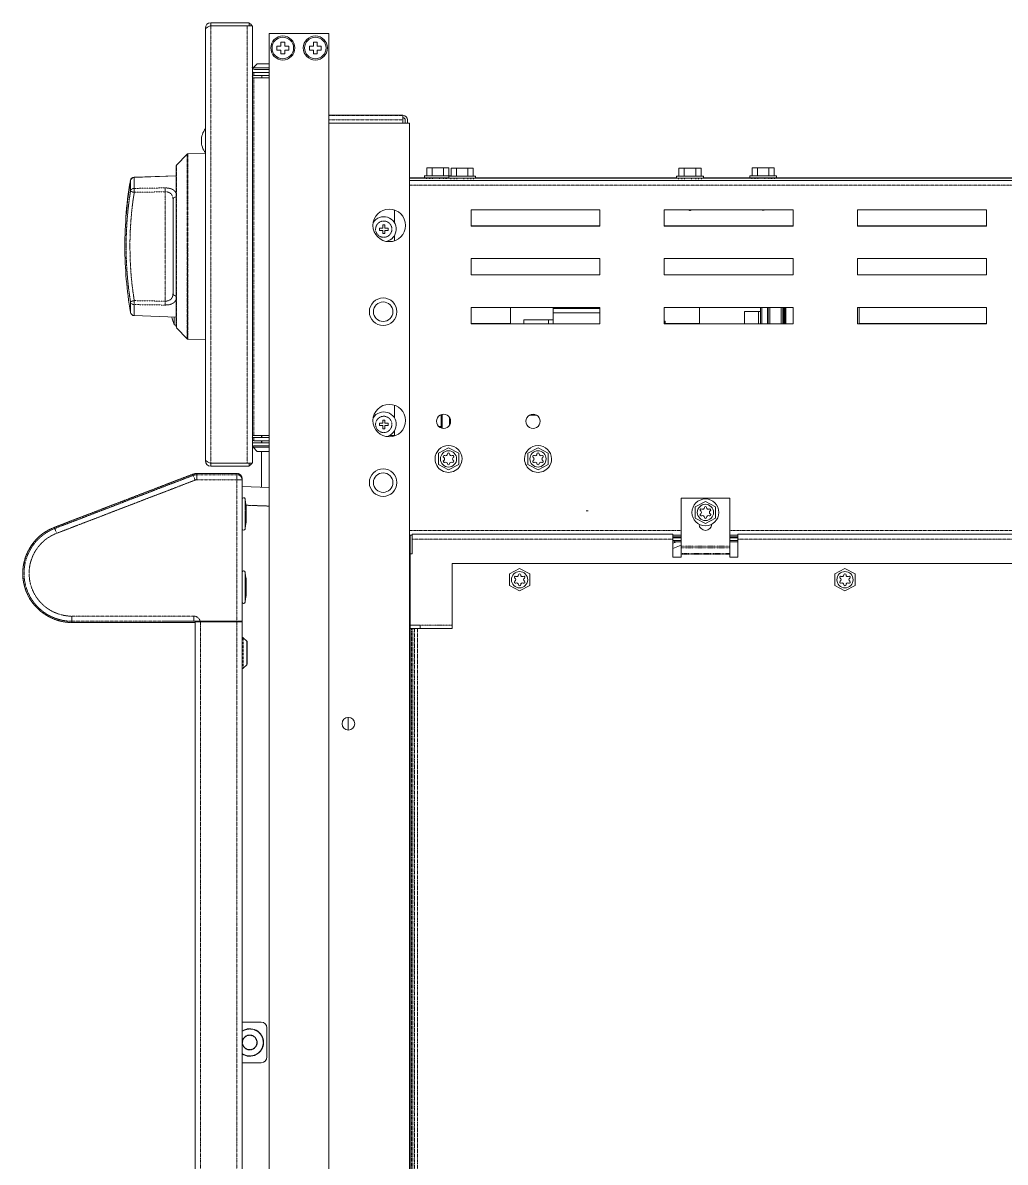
# Model space of a CAD drawing. Header units: millimetres. Extents: x 60499 to 556746, y 248297 to 497145.
# Drawn here: x 184900 to 197580, y 451519 to 466221 of the extents above; entities that cross this region are included whole.
import ezdxf

# ---------------------------------------------------------------- set-up
doc = ezdxf.new("R2010")
doc.units = ezdxf.units.MM
doc.linetypes.add('PHANTOM', pattern=[20, 10, -2, 2, -2, 2, -2])

msp = doc.modelspace()

# ---------------------------------------------------------------- linework, layer by layer
at = {"color": 7, "lineweight": 13, "ltscale": 0.014805}
for p, q in [((187823, 466221), (187325, 466221)), ((187823, 466181), (187325, 466181)), ((187823, 460540), (187325, 460540)), ((187823, 460500), (187325, 460500))]:
    msp.add_line(p, q, dxfattribs=at)
at = {"color": 7, "linetype": 'PHANTOM', "lineweight": 13, "ltscale": 0.001195}
for p, q in [((187325, 466221), (187325, 466181)), ((187325, 460500), (187325, 460540))]:
    msp.add_line(p, q, dxfattribs=at)
at = {"color": 7, "lineweight": 13, "ltscale": 0.001195}
for p, q in [((187823, 466181), (187823, 466221)), ((187823, 460500), (187823, 460540))]:
    msp.add_line(p, q, dxfattribs=at)
at = {"color": 7, "lineweight": 13, "ltscale": 0.03937}
for p, q in [((187257, 466153), (187257, 460569)), ((187863, 466181), (187863, 460541)), ((188847, 466085), (188082, 466085)), ((188082, 442435), (188082, 466085)), ((188082, 466085), (188851, 466085)), ((188851, 423585), (188851, 466085)), ((189806, 465030), (188851, 465030)), ((189892, 464928), (188851, 464928)), ((189892, 443669), (189892, 464928)), ((186881, 464374), (186881, 463335)), ((189896, 464215), (201539, 464215)), ((189896, 464186), (201539, 464186)), ((190745, 464219), (193337, 464219)), ((194603, 464219), (198148, 464219)), ((186839, 463941), (186839, 462729)), ((192349, 463808), (190686, 463808)), ((194843, 463808), (193180, 463808)), ((197337, 463808), (195674, 463808)), ((192349, 463601), (190686, 463601)), ((192349, 463601), (190686, 463601)), ((192349, 463598), (190686, 463598)), ((192349, 463598), (190686, 463598)), ((194843, 463601), (193180, 463601)), ((194843, 463601), (193180, 463601)), ((194843, 463598), (193180, 463598)), ((194843, 463598), (193180, 463598)), ((197337, 463601), (195674, 463601)), ((197337, 463601), (195674, 463601)), ((197337, 463598), (195674, 463598)), ((197337, 463598), (195674, 463598)), ((186881, 463335), (186881, 462296)), ((192349, 463178), (190686, 463178)), ((194843, 463178), (193180, 463178)), ((197337, 463178), (195674, 463178)), ((192349, 462971), (190686, 462971)), ((192349, 462971), (190686, 462971)), ((192349, 462968), (190686, 462968)), ((192349, 462968), (190686, 462968)), ((194843, 462971), (193180, 462971)), ((194843, 462971), (193180, 462971)), ((194843, 462968), (193180, 462968)), ((194843, 462968), (193180, 462968)), ((197337, 462971), (195674, 462971)), ((197337, 462971), (195674, 462971)), ((197337, 462968), (195674, 462968)), ((197337, 462968), (195674, 462968)), ((192349, 462548), (190686, 462548)), ((194843, 462548), (193180, 462548)), ((197337, 462548), (195674, 462548)), ((192349, 462338), (190686, 462338)), ((192349, 462338), (190686, 462338)), ((194843, 462338), (193180, 462338)), ((194843, 462338), (193180, 462338)), ((197337, 462338), (195674, 462338)), ((197337, 462338), (195674, 462338)), ((197337, 462342), (195696, 462342)), ((197337, 462342), (195696, 462342)), ((187097, 460398), (185308, 459711)), ((185308, 459711), (187097, 460398)), ((187731, 460324), (187731, 458499)), ((187731, 460204), (187731, 458491)), ((193291, 459622), (189925, 459622)), ((200849, 459622), (194131, 459622)), ((189900, 459372), (189900, 443667)), ((190444, 459245), (190444, 458405)), ((190444, 459245), (205861, 459245)), ((187123, 458483), (185535, 458483)), ((187123, 458491), (187123, 442059)), ((187731, 458491), (187731, 442122))]:
    msp.add_line(p, q, dxfattribs=at)
at = {"color": 7, "lineweight": 13, "ltscale": 0.00034098}
for p, q in [((187257, 466153), (187268, 466153)), ((187257, 460569), (187268, 460569))]:
    msp.add_line(p, q, dxfattribs=at)
at = {"color": 7, "lineweight": 13, "ltscale": 3.75293e-05}
msp.add_line((187323, 466181), (187325, 466181), dxfattribs=at)
at = {"color": 7, "lineweight": 13, "ltscale": 0.013955}
for p, q in [((187794, 466181), (187325, 466181)), ((187794, 460541), (187325, 460541))]:
    msp.add_line(p, q, dxfattribs=at)
at = {"color": 7, "linetype": 'PHANTOM', "lineweight": 13, "ltscale": 0.03937}
for p, q in [((187325, 466181), (187325, 460541)), ((187794, 466181), (187794, 460541)), ((187883, 465513), (187883, 460895)), ((188851, 465026), (189806, 465026)), ((188851, 464970), (189806, 464970)), ((187020, 463335), (187020, 464527)), ((187029, 463335), (187029, 464531)), ((186885, 464382), (186885, 463335)), ((186738, 464040), (186738, 463335)), ((189892, 464126), (201566, 464126)), ((186738, 463335), (186738, 462629)), ((186885, 463335), (186885, 462287)), ((187020, 462142), (187020, 463335)), ((187029, 462138), (187029, 463335)), ((187097, 460398), (185308, 459711)), ((185313, 459696), (187100, 460382)), ((185337, 459634), (187124, 460320)), ((187664, 460324), (187664, 458499)), ((189892, 459668), (193396, 459668)), ((194026, 459668), (200954, 459668)), ((193291, 459560), (189925, 459560)), ((200849, 459559), (194131, 459560)), ((187107, 458565), (185535, 458565)), ((186705, 458499), (185535, 458499)), ((185535, 458483), (187123, 458483)), ((187192, 458491), (187192, 442059)), ((187662, 458491), (187662, 442122)), ((189916, 443916), (189916, 458405)), ((189934, 443916), (189934, 458405)), ((189954, 458405), (189954, 443916)), ((189996, 458405), (189996, 443916))]:
    msp.add_line(p, q, dxfattribs=at)
at = {"color": 7, "lineweight": 13, "ltscale": 0.002045}
for p, q in [((187794, 466181), (187863, 466181)), ((187794, 460541), (187863, 460541))]:
    msp.add_line(p, q, dxfattribs=at)
at = {"color": 7, "lineweight": 13, "ltscale": 0.0015}
for p, q in [((188181, 465921), (188181, 465870)), ((188231, 465921), (188181, 465921)), ((188231, 465971), (188231, 465921)), ((188282, 465971), (188231, 465971)), ((188282, 465921), (188282, 465971)), ((188332, 465921), (188282, 465921)), ((188332, 465870), (188332, 465921)), ((188601, 465921), (188601, 465870)), ((188651, 465921), (188601, 465921)), ((188651, 465971), (188651, 465921)), ((188701, 465971), (188651, 465971)), ((188701, 465921), (188701, 465971)), ((188752, 465921), (188701, 465921)), ((188752, 465870), (188752, 465921)), ((188181, 465870), (188231, 465870)), ((188231, 465870), (188231, 465820)), ((188231, 465820), (188282, 465820)), ((188282, 465870), (188332, 465870)), ((188282, 465820), (188282, 465870)), ((188601, 465870), (188651, 465870)), ((188651, 465870), (188651, 465820)), ((188651, 465820), (188701, 465820)), ((188701, 465870), (188752, 465870)), ((188701, 465820), (188701, 465870))]:
    msp.add_line(p, q, dxfattribs=at)
at = {"color": 7, "lineweight": 13, "ltscale": 0.002227}
for p, q in [((187926, 465690), (187873, 465638)), ((187926, 460691), (187873, 460744))]:
    msp.add_line(p, q, dxfattribs=at)
at = {"color": 7, "lineweight": 13, "ltscale": 0.000362546}
msp.add_line((187873, 465625), (187873, 465638), dxfattribs=at)
at = {"color": 7, "lineweight": 13, "ltscale": 0.006224}
for p, q in [((188082, 465638), (187873, 465638)), ((188082, 460744), (187873, 460744))]:
    msp.add_line(p, q, dxfattribs=at)
at = {"color": 7, "lineweight": 13, "ltscale": 0.004649}
for p, q in [((188082, 465690), (187926, 465690)), ((188082, 460691), (187926, 460691))]:
    msp.add_line(p, q, dxfattribs=at)
at = {"color": 7, "lineweight": 13, "ltscale": 0.000604945}
for p, q in [((187863, 465513), (187883, 465513)), ((187863, 460895), (187883, 460895))]:
    msp.add_line(p, q, dxfattribs=at)
at = {"color": 7, "lineweight": 13, "ltscale": 0.0012}
for p, q in [((187883, 465580), (187883, 465539)), ((187883, 460829), (187883, 460869)), ((187731, 460273), (187731, 460313))]:
    msp.add_line(p, q, dxfattribs=at)
at = {"color": 7, "lineweight": 13, "ltscale": 0.005937}
for p, q in [((187883, 465580), (188082, 465580)), ((188082, 465539), (187883, 465539)), ((187883, 465513), (188082, 465513)), ((188082, 460895), (187883, 460895)), ((187883, 460869), (188082, 460869)), ((187883, 460829), (188082, 460829))]:
    msp.add_line(p, q, dxfattribs=at)
at = {"color": 7, "lineweight": 13, "ltscale": 0.005692}
msp.add_line((188082, 465619), (187891, 465619), dxfattribs=at)
msp.add_line((188082, 465619), (187891, 465619), dxfattribs=at)
at = {"color": 7, "lineweight": 13, "ltscale": 0.000774954}
for p, q in [((187985, 465513), (187985, 465539)), ((187985, 460895), (187985, 460869))]:
    msp.add_line(p, q, dxfattribs=at)
at = {"color": 7, "lineweight": 13, "ltscale": 0.000107713}
msp.add_line((189806, 465026), (189806, 465030), dxfattribs=at)
at = {"color": 7, "lineweight": 13, "ltscale": 0.000887533}
msp.add_line((189806, 464996), (189806, 465026), dxfattribs=at)
at = {"color": 7, "lineweight": 13, "ltscale": 0.001315}
msp.add_line((189806, 465015), (189806, 464970), dxfattribs=at)
at = {"color": 7, "lineweight": 13, "ltscale": 0.001256}
msp.add_line((189806, 464970), (189806, 464928), dxfattribs=at)
at = {"color": 7, "lineweight": 13, "ltscale": 0.001144}
for p, q in [((189836, 464967), (189836, 464928)), ((189866, 464967), (189866, 464928))]:
    msp.add_line(p, q, dxfattribs=at)
at = {"color": 7, "lineweight": 13, "ltscale": 0.005906}
for p, q in [((186885, 464382), (187020, 464527)), ((186885, 462287), (187020, 462142))]:
    msp.add_line(p, q, dxfattribs=at)
at = {"color": 7, "lineweight": 13, "ltscale": 0.00678}
for p, q in [((187029, 464531), (187257, 464535)), ((187029, 462138), (187257, 462134))]:
    msp.add_line(p, q, dxfattribs=at)
at = {"color": 7, "lineweight": 13, "ltscale": 0.002048}
for p, q in [((190183, 464348), (190114, 464348)), ((190330, 464348), (190399, 464348)), ((190497, 464344), (190429, 464344)), ((190645, 464344), (190714, 464344)), ((193437, 464344), (193368, 464344)), ((193585, 464344), (193654, 464344)), ((194382, 464348), (194313, 464348)), ((194530, 464348), (194598, 464348)), ((190330, 464247), (190399, 464247)), ((190645, 464244), (190714, 464244)), ((193585, 464244), (193654, 464244)), ((194530, 464247), (194598, 464247))]:
    msp.add_line(p, q, dxfattribs=at)
at = {"color": 7, "lineweight": 13, "ltscale": 0.002047}
for p, q in [((190114, 464348), (190182, 464348)), ((190399, 464348), (190330, 464348)), ((190429, 464344), (190497, 464344)), ((190714, 464344), (190645, 464344)), ((193368, 464344), (193437, 464344)), ((193654, 464344), (193585, 464344)), ((194313, 464348), (194382, 464348)), ((194598, 464348), (194530, 464348)), ((190114, 464247), (190182, 464247)), ((190429, 464244), (190497, 464244)), ((193368, 464244), (193437, 464244)), ((194313, 464247), (194382, 464247))]:
    msp.add_line(p, q, dxfattribs=at)
at = {"color": 7, "lineweight": 13, "ltscale": 0.003}
for p, q in [((190114, 464247), (190114, 464348)), ((190182, 464247), (190182, 464348)), ((190330, 464247), (190330, 464348)), ((190399, 464247), (190399, 464348)), ((190429, 464244), (190429, 464344)), ((190497, 464244), (190497, 464344)), ((190645, 464244), (190645, 464344)), ((190714, 464244), (190714, 464344)), ((193368, 464244), (193368, 464344)), ((193437, 464244), (193437, 464344)), ((193585, 464244), (193585, 464344)), ((193654, 464244), (193654, 464344)), ((194313, 464247), (194313, 464348)), ((194382, 464247), (194382, 464348)), ((194530, 464247), (194530, 464348)), ((194598, 464247), (194598, 464348))]:
    msp.add_line(p, q, dxfattribs=at)
at = {"color": 7, "lineweight": 13, "ltscale": 0.004405}
for p, q in [((190182, 464348), (190330, 464348)), ((190330, 464348), (190183, 464348)), ((190497, 464344), (190645, 464344)), ((190645, 464344), (190497, 464344)), ((193437, 464344), (193585, 464344)), ((193585, 464344), (193437, 464344)), ((194382, 464348), (194530, 464348)), ((194530, 464348), (194382, 464348)), ((190182, 464247), (190330, 464247)), ((190497, 464244), (190645, 464244)), ((193437, 464244), (193585, 464244)), ((194382, 464247), (194530, 464247)), ((190395, 460736), (190264, 460668)), ((190395, 460736), (190264, 460668)), ((190264, 460668), (190264, 460520)), ((190526, 460668), (190395, 460736)), ((190526, 460668), (190395, 460736)), ((190526, 460520), (190526, 460668)), ((191550, 460736), (191419, 460668)), ((191550, 460736), (191419, 460668)), ((191419, 460668), (191419, 460520)), ((191681, 460668), (191550, 460736)), ((191681, 460668), (191550, 460736)), ((191681, 460520), (191681, 460668)), ((190264, 460520), (190395, 460451)), ((190395, 460451), (190526, 460520)), ((191419, 460520), (191550, 460451)), ((191550, 460451), (191681, 460520)), ((193711, 460046), (193580, 459977)), ((193842, 459977), (193711, 460046)), ((193580, 459977), (193580, 459829)), ((193842, 459829), (193842, 459977)), ((193580, 459829), (193711, 459760)), ((193711, 459760), (193842, 459829)), ((191312, 459178), (191181, 459109)), ((191443, 459109), (191312, 459178)), ((195512, 459178), (195381, 459109)), ((195643, 459109), (195512, 459178)), ((191181, 459109), (191181, 458961)), ((191443, 458961), (191443, 459109)), ((195381, 459109), (195381, 458961)), ((195643, 458961), (195643, 459109)), ((191181, 458961), (191312, 458892)), ((191312, 458892), (191443, 458961)), ((195381, 458961), (195512, 458892)), ((195512, 458892), (195643, 458961))]:
    msp.add_line(p, q, dxfattribs=at)
at = {"color": 7, "linetype": 'PHANTOM', "lineweight": 13, "ltscale": 0.004038}
msp.add_line((186291, 464185), (186291, 464049), dxfattribs=at)
at = {"color": 7, "lineweight": 13, "ltscale": 0.016161}
msp.add_line((186881, 464248), (186339, 464229), dxfattribs=at)
at = {"color": 7, "lineweight": 13, "ltscale": 0.016158}
for p, q in [((186881, 464246), (186339, 464227)), ((186339, 462443), (186881, 462424))]:
    msp.add_line(p, q, dxfattribs=at)
at = {"color": 7, "linetype": 'PHANTOM', "lineweight": 13, "ltscale": 1.32163e-06}
msp.add_line((186339, 464227), (186339, 464227), dxfattribs=at)
at = {"color": 7, "linetype": 'PHANTOM', "lineweight": 13, "ltscale": 0.004237}
msp.add_line((186339, 464084), (186339, 464227), dxfattribs=at)
at = {"color": 7, "lineweight": 13, "ltscale": 2.41497e-05}
msp.add_line((189892, 464186), (189893, 464186), dxfattribs=at)
at = {"color": 7, "linetype": 'PHANTOM', "lineweight": 13, "ltscale": 0.000104168}
msp.add_line((189892, 464186), (189896, 464186), dxfattribs=at)
at = {"color": 7, "lineweight": 13, "ltscale": 0.006338}
msp.add_line((189896, 464219), (190109, 464219), dxfattribs=at)
at = {"color": 7, "lineweight": 13, "ltscale": 0.000762579}
for p, q in [((190083, 464221), (190083, 464247)), ((194282, 464221), (194282, 464247)), ((194629, 464221), (194629, 464247))]:
    msp.add_line(p, q, dxfattribs=at)
at = {"color": 7, "lineweight": 13, "ltscale": 0.000374982}
for p, q in [((190109, 464221), (190109, 464209)), ((190151, 464221), (190151, 464209)), ((190152, 464221), (190152, 464209)), ((190188, 464209), (190188, 464221)), ((190361, 464221), (190361, 464209)), ((190367, 464209), (190367, 464221)), ((190424, 464218), (190424, 464205)), ((190466, 464218), (190466, 464205)), ((190467, 464218), (190467, 464205)), ((190503, 464205), (190503, 464218)), ((190682, 464205), (190682, 464218)), ((190719, 464218), (190719, 464205)), ((193363, 464218), (193363, 464205)), ((193405, 464218), (193405, 464205)), ((193406, 464218), (193406, 464205)), ((193442, 464205), (193442, 464218)), ((193621, 464205), (193621, 464218)), ((193659, 464218), (193659, 464205)), ((194308, 464221), (194308, 464209)), ((194350, 464221), (194350, 464209)), ((194351, 464221), (194351, 464209)), ((194387, 464209), (194387, 464221)), ((194560, 464221), (194560, 464209)), ((194566, 464209), (194566, 464221)), ((194603, 464221), (194603, 464209))]:
    msp.add_line(p, q, dxfattribs=at)
at = {"color": 7, "lineweight": 13, "ltscale": 0.005125}
msp.add_line((190256, 464247), (190429, 464247), dxfattribs=at)
at = {"color": 7, "lineweight": 13, "ltscale": 0.000375042}
for p, q in [((190277, 464209), (190277, 464221)), ((190331, 464221), (190331, 464209)), ((190592, 464205), (190592, 464218)), ((190646, 464218), (190646, 464205)), ((193532, 464205), (193532, 464218)), ((193586, 464218), (193586, 464205)), ((194477, 464209), (194477, 464221)), ((194530, 464221), (194530, 464209))]:
    msp.add_line(p, q, dxfattribs=at)
at = {"color": 7, "lineweight": 13, "ltscale": 0.000762519}
for p, q in [((190398, 464218), (190398, 464244)), ((190745, 464218), (190745, 464244)), ((193337, 464218), (193337, 464244)), ((193685, 464218), (193685, 464244))]:
    msp.add_line(p, q, dxfattribs=at)
at = {"color": 7, "lineweight": 13, "ltscale": 0.000874197}
msp.add_line((190429, 464247), (190399, 464247), dxfattribs=at)
at = {"color": 7, "lineweight": 13, "ltscale": 0.005176}
for p, q in [((190571, 464244), (190745, 464244)), ((193511, 464244), (193685, 464244)), ((194456, 464247), (194629, 464247))]:
    msp.add_line(p, q, dxfattribs=at)
at = {"color": 7, "lineweight": 13, "ltscale": 0.000925019}
for p, q in [((190745, 464244), (190714, 464244)), ((193685, 464244), (193654, 464244)), ((194629, 464247), (194598, 464247))]:
    msp.add_line(p, q, dxfattribs=at)
at = {"color": 7, "lineweight": 13, "ltscale": 0.01855}
msp.add_line((193685, 464219), (194308, 464219), dxfattribs=at)
at = {"color": 7, "linetype": 'PHANTOM', "lineweight": 13, "ltscale": 0.011884}
for p, q in [((186339, 464084), (186738, 464091)), ((186738, 462579), (186339, 462585))]:
    msp.add_line(p, q, dxfattribs=at)
at = {"color": 7, "linetype": 'PHANTOM', "lineweight": 13, "ltscale": 0.00151}
msp.add_line((186339, 464084), (186339, 464034), dxfattribs=at)
at = {"color": 7, "linetype": 'PHANTOM', "lineweight": 13, "ltscale": 0.011883}
for p, q in [((186339, 464034), (186738, 464040)), ((186738, 462629), (186339, 462636))]:
    msp.add_line(p, q, dxfattribs=at)
at = {"color": 7, "lineweight": 13, "ltscale": 7.49406e-05}
msp.add_line((186233, 463711), (186230, 463711), dxfattribs=at)
at = {"color": 7, "lineweight": 13, "ltscale": 0.004879}
for p, q in [((189696, 463643), (189696, 463806)), ((189696, 461123), (189696, 461287))]:
    msp.add_line(p, q, dxfattribs=at)
at = {"color": 7, "lineweight": 13, "ltscale": 0.00625}
for p, q in [((190686, 463808), (190686, 463598)), ((192349, 463808), (192349, 463598)), ((193180, 463808), (193180, 463598)), ((194843, 463808), (194843, 463598)), ((195674, 463808), (195674, 463598)), ((197337, 463808), (197337, 463598)), ((190686, 463178), (190686, 462968)), ((192349, 463178), (192349, 462968)), ((193180, 463178), (193180, 462968)), ((194843, 463178), (194843, 462968)), ((195674, 463178), (195674, 462968)), ((197337, 463178), (197337, 462968)), ((190686, 462548), (190686, 462338)), ((191194, 462338), (191194, 462548)), ((192349, 462548), (192349, 462338)), ((193180, 462548), (193180, 462338)), ((193635, 462338), (193635, 462548)), ((194423, 462548), (194423, 462338)), ((194510, 462548), (194510, 462338)), ((194541, 462548), (194541, 462338)), ((194708, 462548), (194708, 462338)), ((194738, 462548), (194738, 462338)), ((194843, 462548), (194843, 462338)), ((195674, 462548), (195674, 462338)), ((195696, 462338), (195696, 462548)), ((197337, 462548), (197337, 462338))]:
    msp.add_line(p, q, dxfattribs=at)
at = {"color": 7, "lineweight": 13, "ltscale": 0.000874977}
for p, q in [((189505, 463573), (189505, 463543)), ((189614, 463543), (189614, 463573))]:
    msp.add_line(p, q, dxfattribs=at)
at = {"color": 7, "lineweight": 13, "ltscale": 0.001187}
for p, q in [((189545, 463573), (189505, 463573)), ((189505, 463543), (189545, 463543)), ((189545, 463543), (189545, 463504)), ((189574, 463504), (189574, 463543)), ((189545, 461093), (189545, 461053)), ((189574, 461053), (189574, 461093)), ((189545, 461053), (189505, 461053)), ((189505, 461024), (189545, 461024)), ((189545, 461024), (189545, 460984)), ((189574, 460984), (189574, 461024))]:
    msp.add_line(p, q, dxfattribs=at)
at = {"color": 7, "lineweight": 13, "ltscale": 0.001188}
for p, q in [((189545, 463613), (189545, 463573)), ((189574, 463573), (189574, 463613)), ((189614, 463573), (189574, 463573)), ((189574, 463543), (189614, 463543)), ((189614, 461053), (189574, 461053)), ((189574, 461024), (189614, 461024))]:
    msp.add_line(p, q, dxfattribs=at)
at = {"color": 7, "lineweight": 13, "ltscale": 0.000875037}
for p, q in [((189574, 463613), (189545, 463613)), ((189545, 463504), (189574, 463504)), ((189574, 461093), (189545, 461093)), ((189505, 461053), (189505, 461024)), ((189545, 460984), (189574, 460984)), ((189614, 461024), (189614, 461053))]:
    msp.add_line(p, q, dxfattribs=at)
at = {"color": 7, "lineweight": 13, "ltscale": 0.001963}
msp.add_line((189696, 463408), (189696, 463474), dxfattribs=at)
at = {"color": 7, "linetype": 'PHANTOM', "lineweight": 13, "ltscale": 0.00404}
msp.add_line((186291, 462620), (186291, 462485), dxfattribs=at)
at = {"color": 7, "linetype": 'PHANTOM', "lineweight": 13, "ltscale": 0.004238}
msp.add_line((186339, 462443), (186339, 462585), dxfattribs=at)
at = {"color": 7, "lineweight": 13, "ltscale": 0.00044635}
msp.add_line((191746, 462533), (191746, 462548), dxfattribs=at)
at = {"color": 7, "linetype": 'PHANTOM', "lineweight": 13, "ltscale": 0.00625}
for p, q in [((194438, 462548), (194438, 462338)), ((194520, 462548), (194520, 462338)), ((194687, 462548), (194687, 462338)), ((194719, 462548), (194719, 462338)), ((194727, 462548), (194727, 462338)), ((194748, 462548), (194748, 462338))]:
    msp.add_line(p, q, dxfattribs=at)
at = {"color": 7, "linetype": 'PHANTOM', "lineweight": 13, "ltscale": 0.002852}
msp.add_line((186855, 462329), (186855, 462425), dxfattribs=at)
at = {"color": 7, "linetype": 'PHANTOM', "lineweight": 13, "ltscale": 0.003259}
msp.add_line((186879, 462314), (186879, 462424), dxfattribs=at)
at = {"color": 7, "lineweight": 13, "ltscale": 0.001529}
for p, q in [((191369, 462338), (191369, 462389)), ((191684, 462338), (191684, 462389))]:
    msp.add_line(p, q, dxfattribs=at)
at = {"color": 7, "lineweight": 13, "ltscale": 0.009375}
msp.add_line((191684, 462389), (191369, 462389), dxfattribs=at)
at = {"color": 7, "lineweight": 13, "ltscale": 0.001848}
msp.add_line((191746, 462389), (191684, 462389), dxfattribs=at)
at = {"color": 7, "lineweight": 13, "ltscale": 0.001575}
msp.add_line((191746, 462480), (191746, 462533), dxfattribs=at)
at = {"color": 7, "lineweight": 13, "ltscale": 0.017951}
for p, q in [((192349, 462533), (191746, 462533)), ((192349, 462480), (191746, 462480))]:
    msp.add_line(p, q, dxfattribs=at)
at = {"color": 7, "lineweight": 13, "ltscale": 0.004229}
msp.add_line((191746, 462338), (191746, 462480), dxfattribs=at)
at = {"color": 7, "lineweight": 13, "ltscale": 0.005438}
msp.add_line((194397, 462496), (194214, 462496), dxfattribs=at)
at = {"color": 7, "lineweight": 13, "ltscale": 0.004716}
for p, q in [((194214, 462338), (194214, 462496)), ((194397, 462338), (194397, 462496))]:
    msp.add_line(p, q, dxfattribs=at)
at = {"color": 7, "lineweight": 13, "ltscale": 0.000767745}
msp.add_line((194423, 462496), (194397, 462496), dxfattribs=at)
at = {"color": 7, "lineweight": 13, "ltscale": 7.50324e-05}
msp.add_line((186879, 462314), (186881, 462314), dxfattribs=at)
at = {"color": 7, "lineweight": 13, "ltscale": 0.015116}
msp.add_line((191194, 462342), (190686, 462342), dxfattribs=at)
msp.add_line((191194, 462342), (190686, 462342), dxfattribs=at)
at = {"color": 7, "lineweight": 13, "ltscale": 0.000299048}
msp.add_line((193180, 462372), (193190, 462372), dxfattribs=at)
at = {"color": 7, "lineweight": 13, "ltscale": 0.001029}
msp.add_line((193190, 462338), (193190, 462372), dxfattribs=at)
at = {"color": 7, "lineweight": 13, "ltscale": 0.01325}
msp.add_line((193635, 462342), (193190, 462342), dxfattribs=at)
msp.add_line((193635, 462342), (193190, 462342), dxfattribs=at)
at = {"color": 7, "lineweight": 13, "ltscale": 0.00462}
msp.add_line((190302, 461166), (190302, 461011), dxfattribs=at)
at = {"color": 7, "lineweight": 13, "ltscale": 0.004595}
msp.add_line((190302, 461166), (190302, 461011), dxfattribs=at)
at = {"color": 7, "lineweight": 13, "ltscale": 0.005338}
msp.add_line((190313, 461169), (190313, 460989), dxfattribs=at)
at = {"color": 7, "lineweight": 13, "ltscale": 0.002897}
msp.add_line((190409, 461128), (190409, 461030), dxfattribs=at)
msp.add_line((190409, 461128), (190409, 461030), dxfattribs=at)
at = {"color": 7, "linetype": 'PHANTOM', "lineweight": 13, "ltscale": 0.002747}
msp.add_line((191440, 461158), (191532, 461158), dxfattribs=at)
at = {"color": 7, "lineweight": 13, "ltscale": 0.001762}
msp.add_line((189696, 460895), (189696, 460954), dxfattribs=at)
at = {"color": 7, "lineweight": 13, "ltscale": 0.000511103}
msp.add_line((190298, 460994), (190302, 461011), dxfattribs=at)
at = {"color": 7, "lineweight": 13, "ltscale": 0.005917}
for p, q in [((188082, 460802), (187884, 460802)), ((188082, 460762), (187884, 460762))]:
    msp.add_line(p, q, dxfattribs=at)
at = {"color": 7, "lineweight": 13, "ltscale": 0.000775014}
msp.add_line((187980, 460869), (187980, 460895), dxfattribs=at)
at = {"color": 7, "lineweight": 13, "ltscale": 0.000804571}
msp.add_line((187980, 460802), (187980, 460829), dxfattribs=at)
at = {"color": 7, "lineweight": 13, "ltscale": 0.000804991}
msp.add_line((187985, 460829), (187985, 460802), dxfattribs=at)
at = {"color": 7, "lineweight": 13, "ltscale": 0.00192}
msp.add_line((189696, 460895), (189632, 460895), dxfattribs=at)
at = {"color": 7, "lineweight": 13, "ltscale": 0.000444127}
msp.add_line((187873, 460759), (187873, 460744), dxfattribs=at)
at = {"color": 7, "lineweight": 13, "ltscale": 0.013753}
msp.add_line((187980, 460229), (187980, 460691), dxfattribs=at)
at = {"color": 7, "linetype": 'PHANTOM', "lineweight": 13, "ltscale": 0.000484621}
for p, q in [((187097, 460398), (187100, 460382)), ((187145, 460406), (187148, 460390))]:
    msp.add_line(p, q, dxfattribs=at)
at = {"color": 7, "linetype": 'PHANTOM', "lineweight": 13, "ltscale": 0.001975}
for p, q in [((187100, 460382), (187124, 460320)), ((187148, 460390), (187148, 460324)), ((187664, 460324), (187664, 460390)), ((187731, 460324), (187664, 460324)), ((185313, 459696), (185337, 459634)), ((185535, 458499), (185535, 458565)), ((187107, 458499), (187107, 458565))]:
    msp.add_line(p, q, dxfattribs=at)
at = {"color": 7, "lineweight": 13, "ltscale": 0.015453}
for p, q in [((187664, 460407), (187145, 460407)), ((187145, 460407), (187664, 460407))]:
    msp.add_line(p, q, dxfattribs=at)
at = {"color": 7, "linetype": 'PHANTOM', "lineweight": 13, "ltscale": 0.015453}
msp.add_line((187664, 460406), (187145, 460406), dxfattribs=at)
at = {"color": 7, "linetype": 'PHANTOM', "lineweight": 13, "ltscale": 0.015365}
for p, q in [((187148, 460390), (187664, 460390)), ((187148, 460324), (187664, 460324))]:
    msp.add_line(p, q, dxfattribs=at)
at = {"color": 7, "linetype": 'PHANTOM', "lineweight": 13, "ltscale": 0.000476507}
for p, q in [((187664, 460406), (187664, 460390)), ((185535, 458499), (185535, 458483))]:
    msp.add_line(p, q, dxfattribs=at)
at = {"color": 7, "lineweight": 13, "ltscale": 0.000476567}
msp.add_line((187731, 460340), (187731, 460324), dxfattribs=at)
at = {"color": 7, "lineweight": 13, "ltscale": 0.010481}
msp.add_line((187731, 460238), (188082, 460225), dxfattribs=at)
at = {"color": 7, "lineweight": 13, "ltscale": 0.01134}
for p, q in [((187731, 460074), (187731, 459693)), ((187731, 459129), (187731, 458748))]:
    msp.add_line(p, q, dxfattribs=at)
at = {"color": 7, "linetype": 'PHANTOM', "lineweight": 13, "ltscale": 0.011557}
for p, q in [((187769, 460077), (187769, 459689)), ((187769, 459133), (187769, 458744))]:
    msp.add_line(p, q, dxfattribs=at)
at = {"color": 7, "lineweight": 13, "ltscale": 0.000135103}
for p, q in [((187769, 460077), (187770, 460073)), ((187769, 458744), (187770, 458749))]:
    msp.add_line(p, q, dxfattribs=at)
at = {"color": 7, "linetype": 'PHANTOM', "lineweight": 13, "ltscale": 0.005646}
for p, q in [((187770, 460073), (187770, 459883)), ((187770, 459883), (187770, 459694)), ((187770, 459128), (187770, 458939)), ((187770, 458939), (187770, 458749))]:
    msp.add_line(p, q, dxfattribs=at)
at = {"color": 7, "lineweight": 13, "ltscale": 0.018535}
for p, q in [((193396, 460089), (193396, 459467)), ((194026, 460089), (194026, 459467))]:
    msp.add_line(p, q, dxfattribs=at)
at = {"color": 7, "lineweight": 13, "ltscale": 0.01875}
msp.add_line((193396, 460089), (194026, 460089), dxfattribs=at)
at = {"color": 7, "linetype": 'PHANTOM', "lineweight": 13, "ltscale": 0.008987}
msp.add_line((187781, 459996), (188082, 459985), dxfattribs=at)
at = {"color": 7, "lineweight": 13, "ltscale": 0.001178}
for p, q in [((187784, 459883), (187784, 459923)), ((187784, 458939), (187784, 458978))]:
    msp.add_line(p, q, dxfattribs=at)
at = {"color": 7, "lineweight": 13, "ltscale": 0.000800426}
msp.add_line((192171, 459925), (192198, 459925), dxfattribs=at)
at = {"color": 7, "lineweight": 13, "ltscale": 0.001035}
for p, q in [((187784, 459849), (187784, 459883)), ((187784, 458904), (187784, 458939))]:
    msp.add_line(p, q, dxfattribs=at)
at = {"color": 7, "lineweight": 13, "ltscale": 0.000736867}
msp.add_line((187784, 459883), (187784, 459859), dxfattribs=at)
at = {"color": 7, "lineweight": 13, "ltscale": 0.000143156}
for p, q in [((187784, 459849), (187784, 459844)), ((187784, 458904), (187784, 458899))]:
    msp.add_line(p, q, dxfattribs=at)
at = {"color": 7, "linetype": 'PHANTOM', "lineweight": 13, "ltscale": 0.000476541}
msp.add_line((185313, 459696), (185308, 459711), dxfattribs=at)
at = {"color": 7, "lineweight": 13, "ltscale": 0.000135162}
for p, q in [((187769, 459689), (187770, 459694)), ((187769, 459133), (187770, 459128))]:
    msp.add_line(p, q, dxfattribs=at)
at = {"color": 7, "lineweight": 13, "ltscale": 0.000976322}
msp.add_line((189892, 459609), (189925, 459609), dxfattribs=at)
at = {"color": 7, "lineweight": 13, "ltscale": 0.007032}
msp.add_line((189900, 459609), (189900, 459372), dxfattribs=at)
at = {"color": 7, "lineweight": 13, "ltscale": 0.001865}
for p, q in [((189925, 459622), (189925, 459560)), ((193291, 459622), (193291, 459560)), ((194131, 459622), (194131, 459560))]:
    msp.add_line(p, q, dxfattribs=at)
at = {"color": 7, "lineweight": 13, "ltscale": 0.003125}
for p, q in [((193291, 459609), (193396, 459609)), ((194026, 459609), (194131, 459609)), ((193396, 459589), (193291, 459589)), ((193396, 459576), (193291, 459576)), ((193291, 459542), (193396, 459542)), ((194131, 459589), (194026, 459589)), ((194131, 459576), (194026, 459576)), ((194026, 459542), (194131, 459542)), ((193396, 459328), (193291, 459328)), ((194131, 459328), (194026, 459328))]:
    msp.add_line(p, q, dxfattribs=at)
at = {"color": 7, "lineweight": 13, "ltscale": 0.005635}
msp.add_line((189925, 459560), (189925, 459370), dxfattribs=at)
at = {"color": 7, "lineweight": 13, "ltscale": 0.006885}
for p, q in [((193291, 459560), (193291, 459328)), ((194131, 459560), (194131, 459328))]:
    msp.add_line(p, q, dxfattribs=at)
at = {"color": 7, "lineweight": 13, "ltscale": 0.001574}
msp.add_line((193340, 459525), (193291, 459505), dxfattribs=at)
msp.add_line((193340, 459525), (193291, 459505), dxfattribs=at)
at = {"color": 7, "lineweight": 13, "ltscale": 0.00337}
msp.add_line((193396, 459480), (193291, 459437), dxfattribs=at)
at = {"color": 7, "lineweight": 13, "ltscale": 0.000517717}
msp.add_line((193309, 459525), (193309, 459542), dxfattribs=at)
at = {"color": 7, "lineweight": 13, "ltscale": 0.000637865}
for p, q in [((193396, 459467), (193396, 459445)), ((194026, 459467), (194026, 459445))]:
    msp.add_line(p, q, dxfattribs=at)
at = {"color": 7, "linetype": 'PHANTOM', "lineweight": 13, "ltscale": 0.01875}
for p, q in [((194026, 459467), (193396, 459467)), ((194026, 459445), (193396, 459445)), ((193396, 459375), (194026, 459375)), ((193396, 459365), (194026, 459365))]:
    msp.add_line(p, q, dxfattribs=at)
at = {"color": 7, "linetype": 'PHANTOM', "lineweight": 13, "ltscale": 0.000225878}
msp.add_line((189892, 459372), (189900, 459372), dxfattribs=at)
at = {"color": 7, "lineweight": 13, "ltscale": 0.000750204}
msp.add_line((189925, 459370), (189900, 459370), dxfattribs=at)
at = {"color": 7, "lineweight": 13, "ltscale": 0.002087}
for p, q in [((193396, 459445), (193396, 459375)), ((194026, 459445), (194026, 459375))]:
    msp.add_line(p, q, dxfattribs=at)
at = {"color": 7, "lineweight": 13, "ltscale": 0.000299289}
for p, q in [((193396, 459365), (193396, 459375)), ((194026, 459365), (194026, 459375))]:
    msp.add_line(p, q, dxfattribs=at)
at = {"color": 7, "lineweight": 13, "ltscale": 0.001096}
for p, q in [((193396, 459365), (193396, 459328)), ((194026, 459328), (194026, 459365))]:
    msp.add_line(p, q, dxfattribs=at)
at = {"color": 7, "lineweight": 13, "ltscale": 0.000736807}
msp.add_line((187784, 458939), (187784, 458914), dxfattribs=at)
at = {"color": 7, "lineweight": 13, "ltscale": 0.011942}
msp.add_line((187107, 458499), (186705, 458499), dxfattribs=at)
at = {"color": 7, "lineweight": 13, "ltscale": 0.002424}
msp.add_line((187188, 458499), (187107, 458499), dxfattribs=at)
at = {"color": 7, "lineweight": 13, "ltscale": 0.00022738}
msp.add_line((187123, 458499), (187123, 458491), dxfattribs=at)
at = {"color": 7, "lineweight": 13, "ltscale": 1.08133e-06}
msp.add_line((187123, 458499), (187123, 458499), dxfattribs=at)
at = {"color": 7, "lineweight": 13, "ltscale": 0.00205}
for p, q in [((187123, 458491), (187192, 458491)), ((187662, 458491), (187731, 458491))]:
    msp.add_line(p, q, dxfattribs=at)
at = {"color": 7, "lineweight": 13, "ltscale": 0.000228461}
for p, q in [((187164, 458499), (187164, 458491)), ((187164, 458491), (187164, 458499)), ((187269, 458491), (187269, 458499)), ((187663, 458491), (187663, 458499)), ((187690, 458499), (187690, 458491))]:
    msp.add_line(p, q, dxfattribs=at)
at = {"color": 7, "lineweight": 13, "ltscale": 0.014176}
msp.add_line((187664, 458499), (187188, 458499), dxfattribs=at)
at = {"color": 7, "lineweight": 13, "ltscale": 0.013975}
msp.add_line((187662, 458491), (187192, 458491), dxfattribs=at)
at = {"color": 7, "lineweight": 13, "ltscale": 0.000228498}
msp.add_line((187320, 458499), (187320, 458491), dxfattribs=at)
at = {"color": 7, "linetype": 'PHANTOM', "lineweight": 13, "ltscale": 0.000228461}
msp.add_line((187651, 458491), (187651, 458499), dxfattribs=at)
at = {"color": 7, "lineweight": 13, "ltscale": 0.001975}
msp.add_line((187731, 458499), (187664, 458499), dxfattribs=at)
at = {"color": 7, "lineweight": 13, "ltscale": 0.003874}
msp.add_line((190030, 458447), (189900, 458447), dxfattribs=at)
at = {"color": 7, "linetype": 'PHANTOM', "lineweight": 13, "ltscale": 0.012326}
msp.add_line((190030, 458447), (190444, 458447), dxfattribs=at)
at = {"color": 7, "lineweight": 13, "ltscale": 0.00119}
msp.add_line((190030, 458407), (190030, 458447), dxfattribs=at)
at = {"color": 7, "lineweight": 13, "ltscale": 0.011346}
msp.add_line((187731, 458280), (187731, 457899), dxfattribs=at)
at = {"color": 7, "linetype": 'PHANTOM', "lineweight": 13, "ltscale": 0.01171}
msp.add_line((187745, 458286), (187745, 457893), dxfattribs=at)
at = {"color": 7, "lineweight": 13, "ltscale": 0.001948}
for p, q in [((187745, 458286), (187792, 458241)), ((187745, 457893), (187792, 457938))]:
    msp.add_line(p, q, dxfattribs=at)
at = {"color": 7, "lineweight": 13, "ltscale": 0.000468937}
msp.add_line((189900, 458405), (189916, 458405), dxfattribs=at)
at = {"color": 7, "lineweight": 13, "ltscale": 0.000547995}
msp.add_line((189916, 458405), (189934, 458405), dxfattribs=at)
at = {"color": 7, "lineweight": 13, "ltscale": 0.000591128}
msp.add_line((189954, 458405), (189934, 458405), dxfattribs=at)
at = {"color": 7, "lineweight": 13, "ltscale": 0.001248}
msp.add_line((189996, 458405), (189954, 458405), dxfattribs=at)
at = {"color": 7, "lineweight": 13, "ltscale": 0.013344}
msp.add_line((189996, 458405), (190444, 458405), dxfattribs=at)
at = {"color": 7, "lineweight": 13, "ltscale": 0.012326}
msp.add_line((190030, 458407), (190444, 458407), dxfattribs=at)
at = {"color": 7, "linetype": 'PHANTOM', "lineweight": 13, "ltscale": 0.009046}
msp.add_line((187792, 457938), (187792, 458241), dxfattribs=at)
at = {"color": 7, "lineweight": 13, "ltscale": 0.008317}
msp.add_line((187798, 457950), (187798, 458229), dxfattribs=at)
at = {"color": 7, "lineweight": 13, "ltscale": 0.004895}
msp.add_line((189099, 457095), (189099, 457260), dxfattribs=at)
at = {"color": 7, "lineweight": 13, "ltscale": 0.00735}
for p, q in [((187977, 453327), (187731, 453327)), ((187731, 452802), (187977, 452802))]:
    msp.add_line(p, q, dxfattribs=at)
at = {"color": 7, "lineweight": 13, "ltscale": 0.011175}
msp.add_line((188052, 452877), (188052, 453252), dxfattribs=at)
at = {"color": 7, "lineweight": 13, "ltscale": 0.03937}
for points in [[(187257, 466153), (187257, 466147), (187257, 466146), (187258, 466146), (187258, 466146)], [(187258, 466146), (187259, 466146), (187260, 466147), (187266, 466151), (187285, 466165), (187300, 466174), (187309, 466178), (187318, 466180), (187325, 466181)], [(187257, 460569), (187257, 460574), (187257, 460575), (187258, 460576), (187258, 460576)], [(187258, 460576), (187259, 460576), (187260, 460575), (187266, 460570), (187285, 460557), (187300, 460547), (187309, 460544), (187318, 460541), (187325, 460541)]]:
    msp.add_lwpolyline(points, dxfattribs=at)
at = {"color": 7, "linetype": 'PHANTOM', "lineweight": 13, "ltscale": 0.03937}
for points in [[(186283, 463335), (186284, 463436), (186288, 463548), (186296, 463673), (186298, 463698), (186310, 463826), (186322, 463923), (186339, 464034)], [(186291, 464049), (186291, 464049), (186293, 464047), (186303, 464042), (186320, 464037), (186339, 464034)], [(186738, 464091), (186761, 464090), (186790, 464086), (186813, 464079), (186829, 464072), (186843, 464064), (186854, 464056), (186862, 464047), (186870, 464038), (186876, 464028), (186881, 464016)], [(186738, 464040), (186754, 464040), (186771, 464037), (186787, 464031), (186800, 464024), (186812, 464015), (186822, 464004), (186829, 463990), (186835, 463975), (186838, 463958), (186839, 463941)], [(186339, 462636), (186321, 462758), (186310, 462846), (186298, 462966), (186290, 463087), (186285, 463208), (186283, 463335)], [(186839, 462729), (186838, 462710), (186835, 462694), (186829, 462678), (186821, 462665), (186811, 462654), (186799, 462644), (186785, 462637), (186770, 462632), (186754, 462630), (186738, 462629)], [(186291, 462620), (186291, 462621), (186292, 462622), (186299, 462626), (186311, 462630), (186339, 462636)], [(186339, 462636), (186339, 462585), (186339, 462585)], [(186881, 462654), (186877, 462643), (186870, 462633), (186864, 462624), (186856, 462616), (186846, 462608), (186833, 462600), (186818, 462592), (186798, 462586), (186773, 462581), (186740, 462579), (186738, 462579)]]:
    msp.add_lwpolyline(points, dxfattribs=at)
at = {"color": 7, "lineweight": 13, "ltscale": 0.03937}
for centre, radius in [((188256, 465896), 155), ((188676, 465896), 155), ((189630, 463607), 210), ((189551, 462493), 178), ((189551, 462493), 126), ((189630, 461088), 210), ((189551, 460288), 178), ((189551, 460288), 126), ((193711, 459903), 174), ((193711, 459903), 105), ((191312, 459035), 105), ((195512, 459035), 105), ((189103, 457177), 82.3)]:
    msp.add_circle(centre, radius, dxfattribs=at)
at = {"color": 7, "linetype": 'PHANTOM', "lineweight": 13, "ltscale": 0.03937}
for centre, radius in [((189559, 463558), 105), ((189559, 461039), 105), ((187829, 453064), 96.3), ((187829, 453064), 92.5)]:
    msp.add_circle(centre, radius, dxfattribs=at)
at = {"color": 7, "lineweight": 13, "ltscale": 0.03937}
for centre, radius, start, end in [((187325, 466153), 68.7, 90, 180), ((187794, 466153), 68.7, 24.4062, 65.4401), ((187325, 466153), 28.6, 90, 101.3508), ((187794, 466153), 28.6, 83.7762, 90), ((188256, 465896), 139, 0, 180), ((188676, 465896), 139, 0, 180), ((188256, 465896), 139, 180, 0), ((188676, 465896), 139, 180, 0), ((187891, 465648), 28.6, 180, 270), ((187891, 465648), 68.7, 245.4366, 262.0699), ((187883, 465513), 66.3, 90, 107.8386), ((187883, 465513), 26, 90, 141.3215), ((187469, 464699), 264, 143.4053, 180), ((187469, 464699), 264, 180, 216.5947), ((187029, 464519), 12.6, 91, 137), ((186894, 464374), 12.6, 137, 180), ((191257, 463335), 5039, 170.2862, 180), ((191257, 463335), 5041, 170.2862, 175.7179), ((191257, 463335), 5039, 170.2862, 175.7179), ((186340, 464176), 52.9, 92, 170.2862), ((186340, 464176), 50.4, 92, 170.2862), ((189559, 463558), 161, 281.7326, 147.5154), ((189454, 463558), 105, 99.9921, 105.1349), ((191257, 463335), 5039, 180, 189.7138), ((186340, 462493), 50.4, 189.7138, 268), ((187207, 462503), 393, 191.3767, 206.3553), ((186879, 462340), 26, 206.3553, 270), ((186894, 462296), 12.6, 180, 223), ((187029, 462151), 12.6, 223, 269), ((189559, 461039), 161, 281.7326, 147.5154), ((189454, 461039), 105, 99.9921, 105.1349), ((187883, 460895), 26, 218.6785, 270), ((187883, 460895), 66.3, 252.1614, 270), ((187884, 460741), 61.1, 90, 110.086), ((187884, 460741), 21, 90, 180), ((187325, 460569), 68.7, 180, 270), ((187325, 460582), 41.7, 261.8054, 269.9596), ((187325, 460569), 28.6, 258.651, 270), ((187794, 460569), 28.6, 270, 276.2115), ((187794, 460569), 68.7, 294.5599, 335.5938), ((190395, 460594), 174, 179.9911, 359.9911), ((191550, 460594), 174, 179.9911, 359.9911), ((187145, 460272), 134, 90, 111), ((187145, 460272), 134, 90, 111), ((187664, 460340), 66.3, 360, 90), ((187664, 460340), 66.3, 360, 90), ((187750, 460074), 19.5, 10.8078, 180), ((186972, 459923), 812, 358.9209, 10.6466), ((193657, 459934), 14.1, 61.0552, 238.9353), ((193638, 459903), 22.4, 301.0596, 58.931), ((193675, 459966), 22.4, 241.0552, 358.9414), ((193711, 459966), 14.1, 1.0597, 178.9369), ((193747, 459966), 22.4, 181.0552, 298.9414), ((193765, 459934), 14.1, 301.0596, 118.9397), ((193784, 459903), 22.4, 121.0596, 238.931), ((186972, 459844), 812, 349.3534, 1.0791), ((193711, 459753), 82.3, 181.965, 358.0317), ((193657, 459872), 14.1, 121.0596, 298.9397), ((193675, 459840), 22.4, 1.0552, 118.9414), ((193711, 459841), 14.1, 181.0597, 358.9369), ((193747, 459840), 22.4, 61.0552, 178.9414), ((193765, 459872), 14.1, 241.0552, 58.9354), ((185535, 459118), 635, 111, 270), ((187750, 459693), 19.5, 180, 349.1922), ((187750, 459129), 19.5, 10.8078, 180), ((186972, 458978), 812, 358.9209, 10.6466), ((191258, 459066), 14.1, 61.0569, 238.937), ((191258, 459004), 14.1, 121.0612, 298.9414), ((191240, 459035), 22.4, 301.0612, 58.9327), ((191276, 459098), 22.4, 241.0569, 358.9431), ((191312, 459097), 14.1, 1.0614, 178.9386), ((191349, 459098), 22.4, 181.0569, 298.9431), ((191367, 459066), 14.1, 301.0612, 118.9414), ((191367, 459004), 14.1, 241.0569, 58.937), ((191385, 459035), 22.4, 121.0612, 238.9327), ((195457, 459066), 14.1, 61.0569, 238.937), ((195457, 459004), 14.1, 121.0612, 298.9414), ((195439, 459035), 22.4, 301.0612, 58.9327), ((195475, 459098), 22.4, 241.0569, 358.9431), ((195512, 459097), 14.1, 1.0614, 178.9386), ((195548, 459098), 22.4, 181.0569, 298.9431), ((195566, 459066), 14.1, 301.0612, 118.9414), ((195566, 459004), 14.1, 241.0569, 58.937), ((195584, 459035), 22.4, 121.0612, 238.9327), ((186972, 458899), 812, 349.3534, 1.0791), ((191276, 458972), 22.4, 1.0569, 118.9431), ((191312, 458972), 14.1, 181.0614, 358.9386), ((191349, 458972), 22.4, 61.0569, 178.9431), ((195475, 458972), 22.4, 1.0569, 118.9431), ((195512, 458972), 14.1, 181.0614, 358.9386), ((195548, 458972), 22.4, 61.0569, 178.9431), ((187750, 458748), 19.5, 180, 349.1922), ((187739, 458280), 8.4, 46.8476, 180), ((187781, 458229), 16.8, 360, 46.8476), ((187739, 457899), 8.4, 180, 313.1524), ((187781, 457950), 16.8, 313.1524, 0), ((187977, 453252), 74.7, 360, 90), ((187829, 453064), 178, 0, 123.4076), ((187829, 453064), 178, 236.5924, 0), ((187977, 452877), 74.7, 270, 360)]:
    msp.add_arc(centre, radius, start, end, dxfattribs=at)
at = {"color": 7, "linetype": 'PHANTOM', "lineweight": 13, "ltscale": 0.03937}
for centre, radius, start, end in [((187145, 460272), 134, 90.0016, 110.9984), ((187148, 460256), 134, 90.0016, 110.9984), ((187148, 460256), 68, 90, 111), ((185535, 459118), 635, 111, 270), ((185535, 459118), 619, 111, 270), ((185535, 459118), 553, 111, 270), ((187107, 458482), 83.1, 11.6634, 89.9963), ((187829, 453064), 174, 0, 124.4229), ((187829, 453064), 174, 235.5771, 0)]:
    msp.add_arc(centre, radius, start, end, dxfattribs=at)
at = {"color": 7, "lineweight": 13, "ltscale": 0.03937}
for centre, major_axis, ratio, start_param, end_param in [((189806, 464967), (59.6, 0), 1, 0, 1.570796), ((189806, 464967), (29.8, 0), 1, 0, 1.570796), ((190256, 464348), (105, 0), 0.000156, 3.141437, 4.712233), ((190256, 464348), (105, 0), 0.000156, 6.283029, 9.424622), ((190256, 464348), (105, 0), 0.000156, 4.712233, 6.283029), ((190571, 464344), (105, 0), 0.000156, 6.283029, 9.424622), ((190571, 464344), (105, 0), 0.000156, 3.141437, 4.712233), ((190571, 464344), (105, 0), 0.000156, 4.712233, 6.283029), ((193511, 464344), (105, 0), 0.000156, 6.283029, 9.424622), ((193511, 464344), (105, 0), 0.000156, 3.141437, 4.712233), ((193511, 464344), (105, 0), 0.000156, 4.712233, 6.283029), ((194456, 464348), (105, 0), 0.000156, 6.283029, 9.424622), ((194456, 464348), (105, 0), 0.000156, 3.141437, 4.712233), ((194456, 464348), (105, 0), 0.000156, 4.712233, 6.283029), ((189896, 464245), (-29.8, 0), 1, 1.453073, 1.570796), ((189896, 464245), (-59.7, 0), 1, 1.510143, 1.568788), ((190256, 464247), (174, 0), 0.000156, 2.534405, 3.141437), ((190256, 464247), (174, 0), 0.000156, 3.141437, 4.712233), ((190256, 464221), (-174, 0), 0.000156, 6.283029, 8.800855), ((190256, 464219), (82.3, 0), 0.000156, 3.724966, 4.712369), ((190256, 464219), (82.3, 0), 0.000156, 4.970114, 5.853295), ((190571, 464244), (174, 0), 0.000156, 2.534405, 3.141437), ((190571, 464244), (174, 0), 0.000156, 3.141437, 4.712233), ((190571, 464218), (-174, 0), 0.000156, 6.283029, 9.424622), ((190571, 464215), (82.3, 0), 0.000156, 3.724966, 4.712369), ((190571, 464215), (82.3, 0), 0.000156, 4.970114, 5.853295), ((193511, 464244), (174, 0), 0.000156, 2.534405, 3.141437), ((193511, 464244), (174, 0), 0.000156, 3.141437, 4.712233), ((193511, 464218), (-174, 0), 0.000156, 6.283029, 9.424622), ((193511, 464215), (82.3, 0), 0.000156, 3.724966, 4.712369), ((193511, 464215), (82.3, 0), 0.000156, 4.970114, 5.853295), ((194456, 464247), (174, 0), 0.000156, 2.534405, 3.141437), ((194456, 464247), (174, 0), 0.000156, 3.141437, 4.712233), ((194456, 464221), (-174, 0), 0.000156, 6.283029, 9.424622), ((194456, 464219), (82.3, 0), 0.000156, 3.724966, 4.712369), ((194456, 464219), (82.3, 0), 0.000156, 4.970114, 5.853295), ((193511, 463831), (23.8, -23.8), 1, 4.704035, 5.309171), ((193511, 463798), (6.3, 0), 0.000156, 3.141437, 6.283029), ((193511, 463831), (-23.8, 23.8), 1, 2.544811, 3.149947), ((194456, 463835), (23.8, -23.8), 1, 4.865638, 5.309171), ((194456, 463802), (6.3, 0), 0.000156, 3.141437, 6.283029), ((194456, 463835), (-23.8, 23.8), 1, 2.544811, 2.988344), ((190331, 461079), (91.5, 0), 1, 1.570796, 4.712389), ((190331, 461079), (91.5, 0), 1, 4.712389, 7.853982), ((191486, 461079), (91.5, 0), 1, 1.570796, 4.712389), ((191486, 461079), (91.5, 0), 1, 4.712389, 7.853982), ((190223, 461011), (-79.4, 0), 0.000156, 2.220658, 3.141551), ((190395, 460594), (-174, 0), 1, 3.141437, 6.283029), ((190395, 460594), (-105, 0), 1, 3.141437, 9.424622), ((190341, 460625), (-14.1, 0), 1, 4.20708, 7.311674), ((190359, 460657), (-22.4, 0), 1, 1.065488, 3.12299), ((190395, 460656), (-14.1, 0), 1, 3.159961, 6.264505), ((190432, 460657), (-22.4, 0), 1, 0.018291, 2.075792), ((190449, 460625), (-14.1, 0), 1, 2.112761, 5.217355), ((191550, 460594), (-174, 0), 1, 3.141437, 6.283029), ((191550, 460594), (-105, 0), 1, 3.141437, 9.424622), ((191496, 460625), (-14.1, 0), 1, 4.20708, 7.311674), ((191514, 460657), (-22.4, 0), 1, 1.065488, 3.12299), ((191550, 460656), (-14.1, 0), 1, 3.159961, 6.264505), ((191587, 460657), (-22.4, 0), 1, 0.018291, 2.075792), ((191604, 460625), (-14.1, 0), 1, 2.112761, 5.217355), ((190341, 460562), (-14.1, 0), 1, 5.254354, 8.358948), ((190322, 460594), (-22.4, 0), 1, 2.112761, 4.170006), ((190359, 460530), (-22.4, 0), 1, 3.159883, 5.217385), ((190395, 460531), (-14.1, 0), 1, 0.018368, 3.122912), ((190432, 460530), (-22.4, 0), 1, 4.207081, 6.264582), ((190449, 460562), (-14.1, 0), 1, 1.065488, 4.170082), ((190468, 460594), (-22.4, 0), 1, 5.254354, 7.311599), ((191496, 460562), (-14.1, 0), 1, 5.254354, 8.358948), ((191477, 460594), (-22.4, 0), 1, 2.112761, 4.170006), ((191514, 460530), (-22.4, 0), 1, 3.159883, 5.217385), ((191550, 460531), (-14.1, 0), 1, 0.018368, 3.122912), ((191587, 460530), (-22.4, 0), 1, 4.207081, 6.264582), ((191604, 460562), (-14.1, 0), 1, 1.065488, 4.170082), ((191623, 460594), (-22.4, 0), 1, 5.254354, 7.311599), ((194050, 459525), (741, 0), 0.000156, 3.141593, 3.631738), ((194050, 459525), (741, 0), 0.000156, 4.680493, 4.822444)]:
    msp.add_ellipse(centre, major_axis=major_axis, ratio=ratio, start_param=start_param, end_param=end_param, dxfattribs=at)
at = {"color": 7, "linetype": 'PHANTOM', "lineweight": 13, "ltscale": 0.03937}
for centre, major_axis, ratio, start_param, end_param in [((188398, 463335), (0, -3149), 0.687167, 4.483487, 4.71236), ((186340, 464042), (50.4, 0), 0.84039, 1.605703, 2.972054), ((186740, 464049), (0.8, -50.4), 0.038234, 3.725166, 4.88107), ((186890, 463941), (-50.4, 0), 0.704034, 4.879837, 6.283185), ((188392, 463334), (1, -3145), 0.686181, 4.711866, 4.941073), ((186890, 462729), (50.4, 0), 0.704027, 3.141579, 4.544905), ((186340, 462627), (50.4, 0), 0.84039, 3.311131, 4.677482), ((186740, 462621), (-0.8, -50.4), 0.038234, 4.543549, 5.699571), ((187664, 460340), (66.3, 0), 0.999848, 0, 1.570796), ((187664, 460324), (66.3, 0), 0.999848, 0, 1.570796)]:
    msp.add_ellipse(centre, major_axis=major_axis, ratio=ratio, start_param=start_param, end_param=end_param, dxfattribs=at)

doc.saveas('drawing.dxf')
